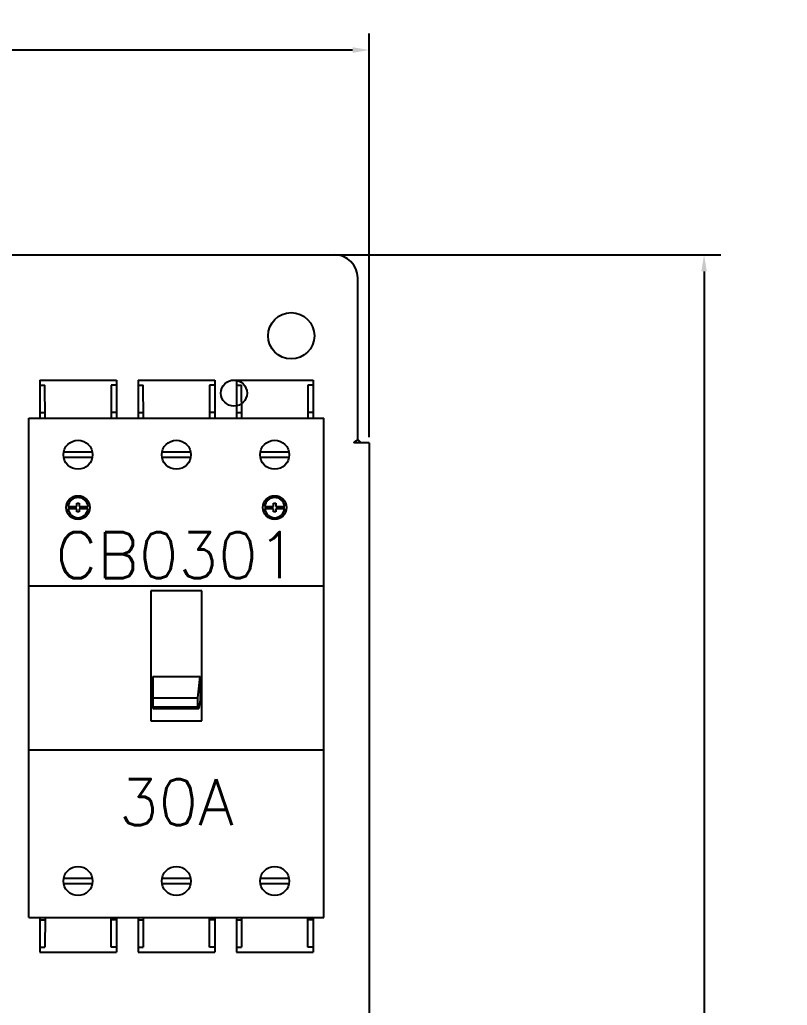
# Model space of a CAD drawing. Header units: inches. Extents: x -1.2 to 16.3, y -13.7 to 34.2.
# Drawn here: x 8.05 to 16.35, y 23.57 to 34.22 of the extents above; entities that cross this region are included whole.
import ezdxf
from ezdxf.enums import TextEntityAlignment as Align

# ---------------------------------------------------------------- set-up
doc = ezdxf.new("R2010")
doc.units = ezdxf.units.IN
doc.header["$MEASUREMENT"] = 0
doc.linetypes.add('HIDDEN', pattern=[0.2, 0.1, -0.1])
for name, color, linetype in [('PRTG', 130, 'Continuous'), ('PSYMS', 7, 'Continuous'), ('PTAG', 150, 'Continuous')]:
    doc.layers.add(name, color=color, linetype=linetype)
doc.styles.get("Standard").update_dxf_attribs({"font": 'romans.shx'})
doc.styles.add('WD', font='romans.shx')
doc.dimstyles.get("Standard").update_dxf_attribs({"dimtxt": 0.18, "dimasz": 0.18, "dimexe": 0.18, "dimexo": 0.0625, "dimgap": 0.09, "dimtad": 0, "dimtih": 1, "dimtoh": 1, "dimdec": 4, "dimzin": 0, "dimdsep": 46, "dimtxsty": 'Standard', "dimcen": 0.09, "dimadec": 0, "dimazin": 0, "dimtfac": 1, "dimtdec": 4, "dimtofl": 0, "dimtmove": 0, "dimatfit": 3, "dimfxl": 1, "dimtolj": 1, "dimtzin": 0, "dimarcsym": 0})

# ---------------------------------------------------------------- blocks, each defined once
blk = doc.blocks.new('BDL36030')
at = {"color": 7, "linetype": 'Continuous'}
for p, q in [((0, 6.181), (0.83, 6.181)), ((0, 6.181), (0, 5.768)), ((0.83, 6.181), (0.83, 5.768)), ((1.063, 6.181), (1.893, 6.181)), ((1.063, 6.181), (1.063, 5.768)), ((1.893, 6.181), (1.893, 5.768)), ((2.126, 6.181), (2.956, 6.181)), ((2.126, 6.181), (2.126, 5.768)), ((2.956, 6.181), (2.956, 5.768)), ((0, 6.126), (0.055, 6.126)), ((0.058, 5.768), (0.055, 6.126)), ((0.774, 6.126), (0.771, 5.768)), ((0.83, 6.126), (0.774, 6.126)), ((1.063, 6.126), (1.118, 6.126)), ((1.121, 5.768), (1.118, 6.126)), ((1.837, 6.126), (1.834, 5.768)), ((1.893, 6.126), (1.837, 6.126)), ((2.126, 6.126), (2.181, 6.126)), ((2.184, 5.768), (2.181, 6.126)), ((2.9, 6.126), (2.897, 5.768)), ((2.956, 6.126), (2.9, 6.126)), ((-0.117, 5.768), (3.072, 5.768)), ((-0.117, 0.374), (-0.117, 5.768)), ((0, 5.832), (0.057, 5.832)), ((0.83, 5.832), (0.771, 5.832)), ((1.063, 5.832), (1.12, 5.832)), ((1.893, 5.832), (1.834, 5.832)), ((2.126, 5.832), (2.183, 5.832)), ((2.956, 5.832), (2.897, 5.832)), ((3.072, 0.374), (3.072, 5.768)), ((0.26, 5.404), (0.569, 5.404)), ((0.569, 5.344), (0.26, 5.344)), ((1.323, 5.404), (1.632, 5.404)), ((1.632, 5.344), (1.323, 5.344)), ((2.386, 5.404), (2.695, 5.404)), ((2.695, 5.344), (2.386, 5.344)), ((0.305, 4.815), (0.401, 4.815)), ((0.401, 4.849), (0.427, 4.849)), ((0.401, 4.815), (0.401, 4.849)), ((0.427, 4.849), (0.427, 4.815)), ((0.427, 4.815), (0.523, 4.815)), ((2.431, 4.815), (2.527, 4.815)), ((2.527, 4.849), (2.553, 4.849)), ((2.527, 4.815), (2.527, 4.849)), ((2.553, 4.849), (2.553, 4.815)), ((2.553, 4.815), (2.649, 4.815)), ((0.401, 4.791), (0.305, 4.791)), ((0.401, 4.757), (0.401, 4.791)), ((0.427, 4.757), (0.401, 4.757)), ((0.523, 4.791), (0.427, 4.791)), ((0.427, 4.791), (0.427, 4.757)), ((2.527, 4.791), (2.431, 4.791)), ((2.527, 4.757), (2.527, 4.791)), ((2.553, 4.757), (2.527, 4.757)), ((2.649, 4.791), (2.553, 4.791)), ((2.553, 4.791), (2.553, 4.757)), ((-0.117, 3.957), (3.072, 3.957)), ((1.751, 3.904), (1.201, 3.904)), ((1.201, 3.904), (1.201, 2.499)), ((1.751, 2.499), (1.751, 3.904)), ((1.221, 2.978), (1.221, 2.632)), ((1.221, 2.978), (1.736, 2.978)), ((1.71, 2.748), (1.736, 2.978)), ((1.736, 2.978), (1.733, 2.727)), ((1.221, 2.748), (1.71, 2.748)), ((1.71, 2.651), (1.71, 2.748)), ((1.733, 2.727), (1.719, 2.632)), ((1.221, 2.651), (1.71, 2.651)), ((1.221, 2.632), (1.719, 2.632)), ((1.719, 2.632), (1.71, 2.651)), ((1.201, 2.499), (1.751, 2.499)), ((-0.117, 2.185), (3.072, 2.185)), ((0.26, 0.798), (0.569, 0.798)), ((1.323, 0.798), (1.632, 0.798)), ((2.386, 0.798), (2.695, 0.798)), ((0.569, 0.738), (0.26, 0.738)), ((1.632, 0.738), (1.323, 0.738)), ((2.695, 0.738), (2.386, 0.738)), ((-0.117, 0.374), (3.072, 0.374)), ((0, 0.374), (0, 0)), ((0, 0.349), (0.057, 0.349)), ((0.057, 0.374), (0.055, 0.055)), ((0.774, 0.055), (0.771, 0.374)), ((0.83, 0.349), (0.771, 0.349)), ((0.83, 0.374), (0.83, 0)), ((1.063, 0.374), (1.063, 0)), ((1.063, 0.349), (1.12, 0.349)), ((1.12, 0.374), (1.118, 0.055)), ((1.837, 0.055), (1.834, 0.374)), ((1.893, 0.349), (1.834, 0.349)), ((1.893, 0.374), (1.893, 0)), ((2.126, 0.374), (2.126, 0)), ((2.126, 0.349), (2.183, 0.349)), ((2.183, 0.374), (2.181, 0.055)), ((2.9, 0.055), (2.897, 0.374)), ((2.956, 0.349), (2.897, 0.349)), ((2.956, 0.374), (2.956, 0)), ((0, 0.055), (0.055, 0.055)), ((0, 0), (0.83, 0)), ((0.83, 0.055), (0.774, 0.055)), ((1.063, 0.055), (1.118, 0.055)), ((1.063, 0), (1.893, 0)), ((1.893, 0.055), (1.837, 0.055)), ((2.126, 0.055), (2.181, 0.055)), ((2.126, 0), (2.956, 0)), ((2.956, 0.055), (2.9, 0.055))]:
    blk.add_line(p, q, dxfattribs=at)
for centre, radius in [((0.414, 5.374), 0.157), ((1.477, 5.374), 0.157), ((2.54, 5.374), 0.157), ((0.414, 4.803), 0.128), ((2.54, 4.803), 0.128), ((0.414, 0.768), 0.157), ((1.477, 0.768), 0.157), ((2.54, 0.768), 0.157)]:
    blk.add_circle(centre, radius, dxfattribs=at)
for centre, start, end in [((0.414, 4.803), 6.1797, 173.8203), ((2.54, 4.803), 6.2115, 173.7885), ((0.414, 4.803), 186.2115, 353.7885), ((2.54, 4.803), 186.1797, 353.8203)]:
    blk.add_arc(centre, 0.109, start, end, dxfattribs=at)
blk = doc.blocks.new('*D93')
at = {"layer": 'Defpoints', "color": 0, "transparency": 16777216}
for p in [(11.827, 33.889), (-1.173, 29.645), (11.827, 29.645)]:
    blk.add_point(p, dxfattribs=at)
at = {"layer": 'PSYMS', "color": 0, "lineweight": -2, "transparency": 16777216}
for p, q in [((-1.173, 29.708), (-1.173, 34.069)), ((11.827, 29.708), (11.827, 34.069)), ((-0.993, 33.889), (4.272, 33.889)), ((11.647, 33.889), (6.381, 33.889))]:
    blk.add_line(p, q, dxfattribs=at)
at = {"layer": 'PSYMS', "color": 0, "transparency": 16777216}
for points in [[(-0.993, 33.919), (-0.993, 33.859), (-1.173, 33.889)], [(11.647, 33.919), (11.647, 33.859), (11.827, 33.889)]]:
    blk.add_solid(points, dxfattribs=at)
at = {"layer": 'PSYMS', "color": 0, "transparency": 16777216, "insert": (5.327, 33.889), "char_height": 0.5, "attachment_point": 5}
blk.add_mtext('\\A1;13.00', dxfattribs=at)
blk = doc.blocks.new('*D94')
at = {"layer": 'Defpoints', "color": 0, "transparency": 16777216}
for p in [(-0.463, 31.677), (-0.463, -13.323), (15.446, -13.323)]:
    blk.add_point(p, dxfattribs=at)
at = {"layer": 'PSYMS', "color": 0, "lineweight": -2, "transparency": 16777216}
for p, q in [((-0.401, 31.677), (15.626, 31.677)), ((15.446, 31.497), (15.446, 10.455)), ((15.446, -13.143), (15.446, 9.775)), ((-0.401, -13.323), (15.626, -13.323))]:
    blk.add_line(p, q, dxfattribs=at)
at = {"layer": 'PSYMS', "color": 0, "transparency": 16777216}
for points in [[(15.416, 31.497), (15.476, 31.497), (15.446, 31.677)], [(15.416, -13.143), (15.476, -13.143), (15.446, -13.323)]]:
    blk.add_solid(points, dxfattribs=at)
at = {"layer": 'PSYMS', "color": 0, "transparency": 16777216, "insert": (15.446, 10.115), "char_height": 0.5, "attachment_point": 5}
blk.add_mtext('\\A1;45.00', dxfattribs=at)

msp = doc.modelspace()

# ---------------------------------------------------------------- linework, layer by layer
at = {"linetype": 'Continuous'}
for p, q in [((-0.798, 31.677), (11.452, 31.677)), ((11.702, 29.681), (11.702, 31.427)), ((11.827, 29.645), (11.74, 29.645)), ((11.827, 29.645), (11.827, -11.292))]:
    msp.add_line(p, q, dxfattribs=at)
at = {"linetype": 'HIDDEN'}
for p, q in [((11.74, 29.645), (11.661, 29.645)), ((11.683, 29.668), (11.689, 29.672))]:
    msp.add_line(p, q, dxfattribs=at)
for points in [[(11.661, 29.645), (11.661, 29.647), (11.662, 29.648), (11.662, 29.649), (11.663, 29.651), (11.664, 29.652), (11.665, 29.653), (11.665, 29.654), (11.666, 29.655), (11.668, 29.657), (11.669, 29.658), (11.67, 29.659), (11.671, 29.66), (11.673, 29.661), (11.674, 29.663), (11.676, 29.664), (11.677, 29.665), (11.679, 29.666), (11.681, 29.667), (11.683, 29.668)], [(11.689, 29.672), (11.691, 29.673), (11.692, 29.674), (11.694, 29.675), (11.696, 29.676), (11.698, 29.678), (11.699, 29.679), (11.7, 29.68), (11.702, 29.681)]]:
    msp.add_lwpolyline(points, dxfattribs=at)
at = {"linetype": 'Continuous'}
for points in [[(11.713, 29.67), (11.711, 29.671), (11.71, 29.673), (11.708, 29.674), (11.707, 29.676), (11.705, 29.677), (11.704, 29.679), (11.702, 29.681)], [(11.72, 29.662), (11.716, 29.666), (11.713, 29.67)], [(11.74, 29.645), (11.738, 29.647), (11.737, 29.648), (11.735, 29.649), (11.733, 29.65), (11.732, 29.652), (11.73, 29.653), (11.729, 29.654), (11.727, 29.656), (11.726, 29.657), (11.724, 29.658), (11.723, 29.66), (11.722, 29.661), (11.72, 29.662)]]:
    msp.add_lwpolyline(points, dxfattribs=at)
for centre, radius in [((10.983, 30.802), 0.25), ((10.364, 30.183), 0.141)]:
    msp.add_circle(centre, radius, dxfattribs=at)
msp.add_arc((11.452, 31.427), 0.25, 0, 90, dxfattribs=at)

# ---------------------------------------------------------------- block references
at = {"layer": 'PSYMS'}
ref = msp.add_blockref('BDL36030', (8.264, 24.143), dxfattribs=at)
ref.add_attrib('P_TAG1', 'CB0301', dxfattribs={"layer": 'PTAG', "height": 0.5, "style": 'WD', "flags": 8}).set_placement((9.742, 28.432), align=Align.MIDDLE_CENTER)
ref.add_attrib('RATING1', '30A', dxfattribs={"layer": 'PRTG', "height": 0.5, "style": 'WD', "flags": 8}).set_placement((9.742, 25.513), align=Align.CENTER)

# ---------------------------------------------------------------- dimensions: what is measured, and where the dimension line sits
dim = msp.add_linear_dim(base=(11.827, 33.889), p1=(-1.173, 29.645), p2=(11.827, 29.645), dimstyle='Standard', override={"dimtxt": 0.5, "dimdec": 2}, dxfattribs=at)
dim.commit()
dim.dimension.update_dxf_attribs({"geometry": '*D93', "text_midpoint": (5.327, 33.889)})
dim = msp.add_linear_dim(base=(15.446, -13.323), p1=(-0.463, 31.677), p2=(-0.463, -13.323), angle=90, dimstyle='Standard', override={"dimtxt": 0.5, "dimdec": 2}, dxfattribs=at)
dim.commit()
dim.dimension.update_dxf_attribs({"geometry": '*D94', "text_midpoint": (15.446, 10.115), "dimtype": 160})

doc.saveas('drawing.dxf')
